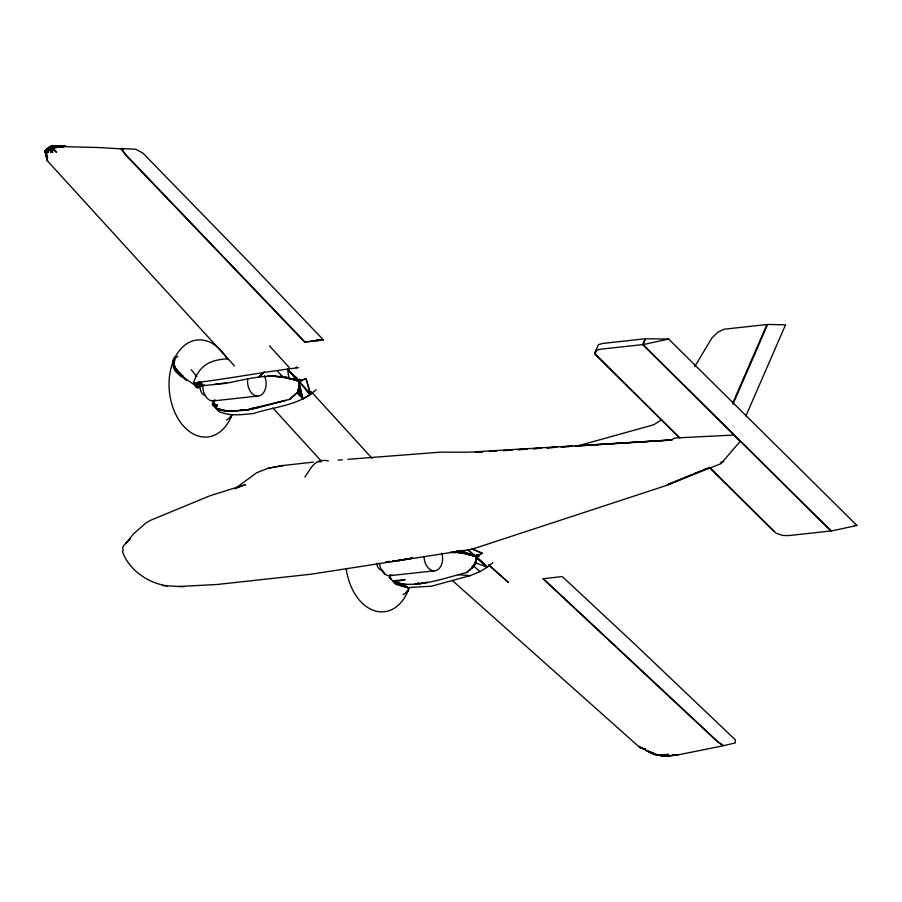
<?xml version="1.0" encoding="UTF-8"?>
<svg xmlns="http://www.w3.org/2000/svg" width="902" height="902" viewBox="0 0 902 902"><rect width="100%" height="100%" fill="white"/><g stroke="black" fill="none" stroke-linecap="round" stroke-linejoin="round"><path stroke-width="1.35" d="M298.821 384.556L299.464 380.216L298.844 382.076L299.701 395.527L298.821 385.131L299.464 384.996L298.821 386.304L298.945 394.704L299.024 382.516M298.821 385.131L299.656 380.407M298.945 394.704L299.092 387.635L297.153 392.753L289.565 399.428C266.079 405.054 241.995 414.582 217.405 409.722L217.156 408.64M172.665 363.461L174.289 361.206L172.756 361.679L174.593 359.661L173.06 360.135L175.101 358.342L173.567 358.816L175.822 357.271L174.289 357.744L176.769 356.561L175.101 358.342L174.21 362.976L172.665 363.461L174.289 357.744L177.919 356.38M228.465 358.782C209.907 359.537 198.778 365.592 193.378 383.35L196.084 386.338L226.064 383.327L226.098 382.707M471.43 568.418L475.692 563.536L476.166 555.204L477.192 557.086L477.135 555.012M249.933 409.508L259.855 406.982L247.881 409.745L240.89 409.891L240.913 410.511L249.933 409.508L249.978 408.888L286.114 400.308M467.834 549.566L487.407 567.054L479.965 571.642L470.224 575.634L431.382 586.221L407.535 587.574L401.086 583.898C423.613 586.311 445.205 577.81 466.684 572.511L473.922 566.298L476.29 559.409L476.538 555.452L475.794 559.353L476.087 556.624L460.46 550.479L476.414 556.861L487.407 567.054L492.875 562.656M452.33 580.482L639.642 747.363L645.234 749.551L645.291 748.683M214.845 403.138L214.439 406.306L212.398 404.073L212.68 403.487L214.191 404.964L214.439 406.306L212.398 404.073L214.541 399.766M653.082 752.505L653.307 753.734L654.818 754.557L665.71 756.237L667.649 753.959L667.119 756.09L665.71 756.237L662.598 754.489L665.18 756.282L678.011 754.884L723.325 745.751L717.609 741.85L543.015 578.768L562.273 576.536L634.647 644.051L735.288 739.787L735.231 742.944L723.618 745.661L717.902 741.771L543.308 578.689M663.218 755.369L663.545 756.226L668.765 755.515M234.531 365.953L47.547 161.018L47.062 156.824M46.611 153.34L45.743 149.935L48.967 147.781L61.144 146.44L54.639 145.977L49.711 146.812L49.148 147.939L50.512 146.451L52.305 146.846L51.515 146.158L61.787 145.696L51.515 146.158L45.743 149.935L45.1 151.164L47.039 160.128M476.087 556.624L476.82 557.887L475.67 563.017L474.835 563.265L475.692 563.536M213.966 405.776L213.571 401.694M407.952 587.8L409.204 587.969L407.039 592.535L403.025 594.666M479.965 571.642L473.922 566.298L476.29 559.409M299.092 387.635L297.931 391.141L298.821 386.304L299.701 395.527L298.833 383.677M390.284 574.98L389.54 576.908L391.479 579.456L389.314 577.551L390.284 574.98L389.314 577.551L396.53 584.519L407.535 587.574L403.442 584.259L393.633 581.982L405.212 579.625L392.562 580.877L396.53 584.519M472.084 548.844L482.198 553.197L475.85 557.233L476.82 557.887L473.922 566.298M197.425 384.004L196.264 386.383L194.234 384.128L197.425 384.004L196.264 386.383L197.538 382.482C231.34 378.242 264.816 371.692 298.596 367.712M427.503 582.805L427.48 582.14L419.892 583.639L418.393 583.132L418.133 583.819L425.406 583.042M476.82 557.887L486.392 566.715L475.692 556.444L476.166 555.204M679.894 437.91L594.666 353.505L595.872 350.461L600.202 349.243L642.686 344.598L830.889 530.962L788.404 535.619L782.654 535.427L776.25 533.319L709.333 467.213M594.666 353.505L598.398 344.654L602.728 343.437L645.212 338.78L642.686 344.598M596.549 350.585L594.97 354.193L679.037 437.436M643.047 344.62L645.595 338.78L668.653 339.039L856.9 525.449L831.294 531.03L643.047 344.62L668.653 339.039M732.785 403.036L766.926 324.528L724.081 329.219L717.8 332.274L711.847 338.047L694.687 366.708M733.022 404.073L767.647 324.449L785.552 324.821L745.898 416.014M61.144 146.44L50.05 148.097L47.919 152.618L49.362 148.029L61.144 146.44L48.967 147.781L45.224 150.566L47.231 159.158L45.1 151.164L48.967 147.781L57.615 146.124L49.103 147.229L47.817 148.571L49.711 146.812L55.958 146.034L49.103 147.229L45.946 152.145L47.592 157.478L45.1 151.164L47.547 161.018L45.359 151.694L48.967 147.781L59.588 146.282M226.526 419.881L230.54 417.75L232.209 414.897L230.957 414.728M316.072 389.709C299.295 405.663 274.524 406.577 253.586 413.466C242.074 414.695 230.033 416.465 219.107 411.571L215.826 407.975L217.303 404.964L212.398 404.073L214.191 404.964M296.048 367.745L296.499 366.843M304.944 477.068C311.709 467.022 314.798 458.408 328.339 460.843M45.946 152.145L49.362 148.029L46.791 152.449L45.359 151.694M474.452 556.151L456.976 551.201L474.452 556.151L474.937 555.587L475.692 556.444L482.198 553.197L471.915 548.957M291.989 397.263L298.979 390.916M201.732 383.305L196.084 386.338L203.018 385.785L199.917 381.974L196.467 385.323L203.018 385.785L204.495 385.199L202.916 385.312L199.917 381.974L193.378 383.35L196.117 386.338L198.372 385.131M217.405 409.722L218.239 408.922L226.346 410.996L216.176 408.38L213.064 404.84L217.303 404.964L216.176 408.38L226.346 410.996L223.651 410.613M289.565 399.428L295.281 394.388M466.684 572.511L472.107 567.832L474.993 562.769L487.407 567.054M467.563 571.71L468.409 570.977M45.743 149.935L46.633 149.247L46.836 153.171M234.903 488.726L256.822 472.648L268.57 468.149L283.183 465.488L313.242 462.151M199.917 381.974L195.069 385.222L201.405 385.673L199.917 381.974L200.875 385.639M661.628 419.723L653.736 424.763L576.806 446.174M226.064 383.327C249.583 378.547 274.783 371.353 297.998 380.982L306.049 378.761L310.57 394.377L302.835 398.943L297.153 392.753M709.4 467.495L668.675 484.724L471.881 549.284L310.998 574.213L216.942 584.496L179.295 586.48M691.507 474.745L667.277 484.746L720.957 463.696L740.17 441.337L733.822 435.057L675.136 437.989L670.738 440.12L604.678 444.246M694.066 473.697L700.437 471.058M702.996 470.01L706.818 468.431M236.087 488.275L245.57 484.611L210.166 495.683L150.476 520.33L146.113 522.788L133.361 534.029L125.84 543.387L130.113 538.821L123.799 545.428L122.717 547.92L123.191 550.885M472.118 566.445L474.61 565.498M298.844 382.076L302.835 398.943L298.551 380.723L287.569 369.155L298.855 381.354L306.049 378.761L310.57 394.377L298.032 380.306L283.014 377.25L267.759 375.514L271.468 375.965M199.15 387.961C190.57 381.952 179.983 376.427 174.943 366.81L173.41 367.283L175.563 371.196L186.658 380.712M177.739 373.575L179.284 373.101L175.563 371.196L175.845 368.76L173.41 367.283L174.21 362.976L172.868 365.366L174.402 364.882L174.943 366.81M415.168 584.022L418.393 583.132M213.74 384.545L224.823 382.944M274.016 403.386L285.19 400.533M240.89 409.891L237.79 410.624L224.575 410.579M409.846 558.439L412.44 558.09L402.089 560.176L393.024 561.145L392.968 560.492M410.185 558.541L412.44 558.09M668.032 754.974L663.128 755.966L653.927 754.219L646.937 750.983L653.307 753.734L663.128 755.966L668.54 755.369M474.328 554.629L471.182 555.237L474.937 555.587M268.57 468.149L283.183 465.488L279.8 466.108M249.978 408.888L257.69 407.535M670.242 755.448L665.18 756.282L658.967 754.748L664.244 756.316L669.769 755.459M672.768 755.03L675.305 754.613L672.599 754.918M175.225 357.045L176.375 356.854M672.542 755.042L675.305 754.613L672.689 754.974M668.427 755.199L663.128 755.966L658.065 754.557M404.66 559.15L407.253 558.789M665.642 755.042L668.078 754.726M196.084 386.338L201.405 385.673M474.136 554.572L470.382 555.023L457.472 550.896L472.422 555.587M404.772 559.184L407.478 558.857M678.011 754.884L665.71 756.237L664.627 754.286L666.274 756.18M50.05 148.097L50.895 152.596L50.986 148.063L63.816 146.665L58.551 147.251L63.816 146.665L98.453 147.511L123.382 148.999M54.278 147.714L51.504 148.018L52.62 152.483L50.986 148.063L63.816 146.665M212.94 400.95L257.668 396.057M389.45 575.724L434.166 570.842M393.024 561.145L402.089 560.176L402.055 559.499L397.669 560.424M665.71 756.237L668.483 755.944M51.504 148.018L52.925 147.872L56.533 152.122L51.504 148.018L56.533 152.122M386.236 561.845L390.104 561.45M338.126 460.088L342.32 459.761M347.913 459.321L440.176 452.173L469.13 452.184L672.148 439.928L575.16 446.039M462.399 552.667L451.068 552.374M404.322 584.744L405.9 584.643L393.633 581.982L403.521 586.469M517.522 449.681L527.366 449.061L518.932 449.613M547.04 447.82L556.884 447.2L547.04 447.854M576.558 446.005L587.811 445.306M590.618 445.126L601.859 444.427M386.011 561.675L388.739 561.518M297.254 379.268L293.285 379.426L297.998 380.982L298.032 380.306L299.464 380.216L299.126 381.49L287.569 369.155L288.899 378.49L298.551 380.723L287.67 369.921L297.998 380.982L292.248 379.077L297.31 379.19M52.846 146L65.372 145.684L51.515 146.158L54.199 146.406L52.147 146.068M318.553 461.598L321.213 461.869M854.183 525.415L856.9 525.449M316.794 339.648L319.421 339.738M316.478 339.783L323.051 340.02L304.639 342.106L125.829 155.223L120.947 148.65M121.263 148.514L135.774 149.258L142.978 153.182L249.414 262.505L323.367 339.885L304.944 341.971L126.145 155.088L121.263 148.514L123.698 148.864M122.379 551.37C128.693 569.906 148.435 583.459 167.377 585.849M162.552 585.601L184.121 586.728M449.918 552.283L455.093 552.644M458.16 574.754L470.224 575.634M269.687 375.762L279.214 376.81M230.235 416.262L231.487 416.431M229.288 417.581L230.54 417.75M406.734 591.036L407.997 591.205M405.787 592.366L407.039 592.535M294.48 379.81L298.551 380.723M396.249 583.166L401.672 583.989L407.535 587.574L394.726 582.929L407.535 587.574L403.442 584.259M664.244 756.316L653.927 754.219M277.365 371.004L283.014 377.25L288.899 378.49L285.821 376.765M226.176 410.511L228.161 410.94M297.186 379.99L288.065 378.321L288.009 377.69M393.633 581.982L401.672 583.989M293.996 378.051L297.423 378.919M660.614 755.098L663.128 755.966L660.726 754.929M468.724 554.561L459.49 551.133L466.988 553.896L458.87 552.903L456.863 551.099M645.234 749.551L639.067 746.394L639.642 747.363L653.003 753.136L649.677 751.603M645.821 750.34L653.307 753.734M288.257 377.758L290.5 378.817M195.328 386.778L197.73 388.119M293.905 375.593L297.637 378.49M467.901 550.13L475.692 556.444M391.479 579.456L389.54 576.908M477.135 554.617L479.233 556.478M488.625 564.855L508.457 582.512L489.267 565.43M710.054 468.149L774.096 531.571M476.414 556.861L486.392 566.715M269.529 345.917L289.463 367.768M299.892 379.201L301.787 381.287M311.269 391.671L372.019 458.272M272.934 408.065L321.202 460.978M281.277 375.333L283.014 377.25M298.855 381.354L310.57 394.377M213.064 404.84L215.826 407.975M305.248 389.055L309.792 394.67M191.258 369.651L196.76 376.619M382.516 570.323L384.737 573.819M45.224 150.566L46.487 153.498M219.107 411.571L218.239 408.922M217.01 383.7L217.01 384.308M264.433 375.739A13.541 9.223 83.8 0 1 258.626 395.978A13.541 9.223 83.8 0 1 247.791 378.434M215.758 400.262A13.541 9.223 83.8 0 1 202.871 387.499M392.269 575.048A13.541 9.223 83.8 0 1 379.46 563.333M441.879 553.106A13.541 9.223 83.8 0 1 435.61 570.662A13.541 9.223 83.8 0 1 424.098 557.391M231.137 416.893A48.764 33.194 83.8 0 1 182.565 424.955A48.764 33.194 83.8 0 1 177.683 352.907A48.764 33.194 83.8 0 1 227.214 359.019M205.588 395.448A7.227 4.916 83.8 0 1 200.323 386.056M409.08 588.048A48.764 33.194 83.8 0 1 374.668 610.789A48.764 33.194 83.8 0 1 346.165 568.44M382.087 570.233A7.227 4.916 83.8 0 1 376.709 563.062M475.85 557.233L475.771 560.131L476.538 555.452L475.76 560.807L475.85 557.233M195.159 384.094L194.708 384.658L196.557 385.797L195.159 384.094M261.253 374.826L258.682 377.216L264.444 371.849L261.253 374.826M723.404 461.576L720.856 462.658L723.404 461.576M175.845 368.76L174.311 369.234L181.449 376.743L175.563 371.196L177.096 370.722L182.982 376.269L175.845 368.76M53.635 145.966L50.512 146.451L54.639 145.977L53.635 145.966M482.39 451.891L475.354 452.342L482.39 451.902M496.438 451.011L489.414 451.451L496.438 451.023M511.908 450.03L503.474 450.56L511.908 450.053M541.425 448.17L532.992 448.7L541.425 448.204M572.353 446.219L561.1 446.93L572.342 446.276"/></g></svg>
